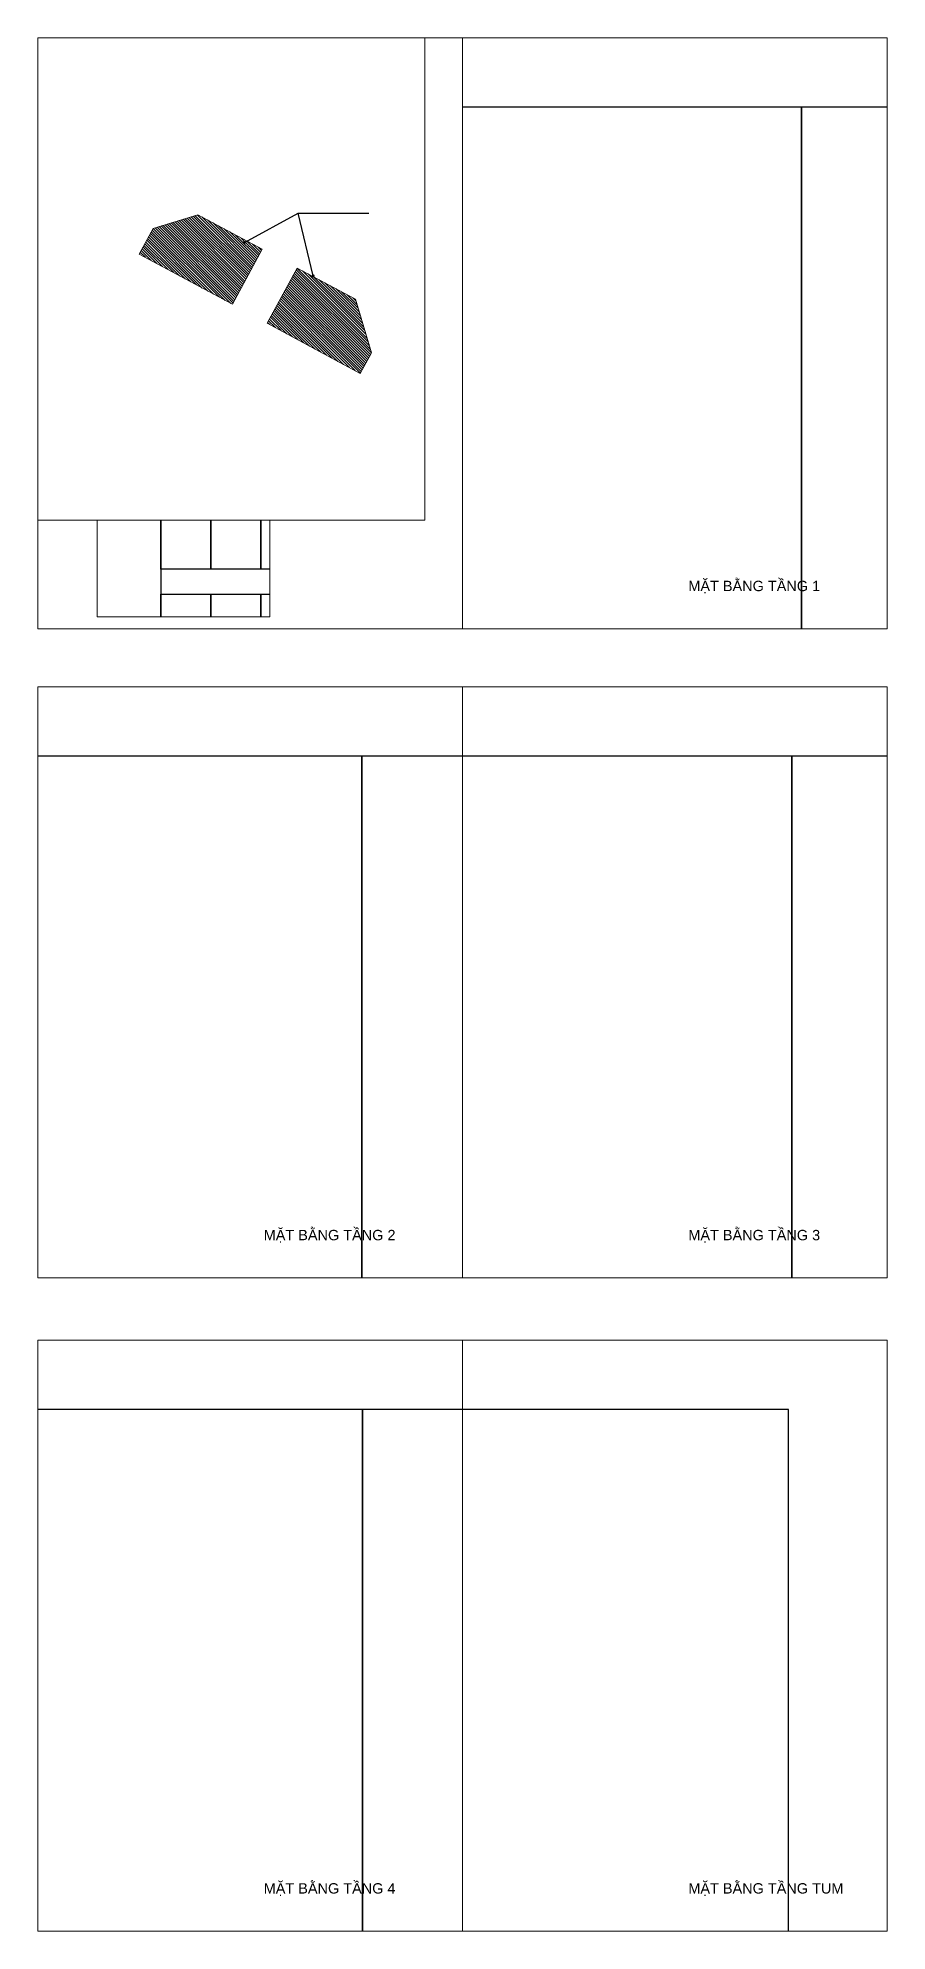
# Paper-space layout 'M28' of a CAD drawing. Header units: millimetres. Extents: x -299 to 929, y -16 to 624.
# Drawn here: x -299 to -12, y -16 to 624 of the extents above.
# The model-space entities are those that its viewports show. They can reach past a viewport. Long polylines and large blocks are cut down to what shows.
import ezdxf
from ezdxf.enums import TextEntityAlignment as Align

# ---------------------------------------------------------------- set-up
doc = ezdxf.new("R2010")
doc.units = ezdxf.units.MM
doc.header["$MEASUREMENT"] = 0
doc.layers.add('A-DO DIEN TICH', color=14, linetype='Continuous', lineweight=0, plot=False)
doc.layers.add('A-KY HIEU', color=34, linetype='Continuous', lineweight=20)
doc.layers.add('A-NET THAY', color=125, linetype='Continuous', lineweight=18)
doc.layers.add('A1- MAU 21', color=7, linetype='Continuous', lineweight=5, true_color=0x585858)
doc.layers.add('LUOI GIONG', color=160, linetype='Continuous', plot=False)
doc.styles.add('A1-arial', font='arial.ttf', dxfattribs={"width": 0.8})
doc.styles.get("Standard").update_dxf_attribs({"font": 'arial.ttf'})
doc.dimstyles.get("Standard").update_dxf_attribs({"dimtxt": 200, "dimasz": 0.18, "dimexe": 0.18, "dimexo": 0.0625, "dimgap": 0.09, "dimtad": 0, "dimtih": 1, "dimtoh": 1, "dimdec": 4, "dimzin": 0, "dimdsep": 46, "dimtxsty": 'Standard', "dimcen": 0.09, "dimadec": 0, "dimazin": 0, "dimtfac": 1, "dimtdec": 4, "dimtofl": 0, "dimtmove": 0, "dimatfit": 3, "dimfxl": 1, "dimtolj": 1, "dimtzin": 0, "dimarcsym": 0})

# ---------------------------------------------------------------- blocks, each defined once
blk = doc.blocks.new('Drawing Title - Metric')
at = {"style": 'A1-arial', "flags": 8}
blk.add_attdef('VIEWNAME', text='', height=4, dxfattribs=at).set_placement((25.62, -12.99), align=Align.BOTTOM_LEFT)
blk.add_attdef('VPSCALE', text='', height=2, dxfattribs=at).set_placement((54.7, -14.31), align=Align.TOP_RIGHT)

msp = doc.modelspace()

# ---------------------------------------------------------------- linework, layer by layer
at = {"layer": 'LUOI GIONG'}
for points in [[(145697, -1050000), (-100000, -1050000), (-100000, -1112500), (145697, -1112500)], [(-29303, -1050000), (20697, -1050000), (20697, -1112500), (-29303, -1112500)], [(20697, -1050000), (45697, -1050000), (45697, -1075000), (20697, -1075000)], [(45697, -1050000), (70697, -1050000), (70697, -1075000), (45697, -1075000)], [(70697, -1050000), (95697, -1050000), (95697, -1075000), (70697, -1075000)], [(120697, -1075000), (145697, -1075000), (145697, -1050000), (120697, -1050000)], [(145697, -1075000), (170697, -1075000), (170697, -1050000), (145697, -1050000)], [(170697, -1075000), (195697, -1075000), (195697, -1050000), (170697, -1050000)], [(195697, -1075000), (220697, -1075000), (220697, -1050000), (195697, -1050000)], [(220697, -1075000), (245697, -1075000), (245697, -1050000), (220697, -1050000)], [(20697, -1087500), (45697, -1087500), (45697, -1112500), (20697, -1112500)], [(45697, -1087500), (70697, -1087500), (70697, -1112500), (45697, -1112500)], [(70697, -1087500), (95697, -1087500), (95697, -1112500), (70697, -1112500)]]:
    msp.add_lwpolyline(points, close=True, dxfattribs=at)

psp = doc.layouts.new('M28')

# ---------------------------------------------------------------- hatches: boundary and pattern name
at = {"layer": 'A1- MAU 21'}
h = psp.add_hatch(dxfattribs=at)
h.set_pattern_fill('ANSI31', color=256, scale=5, angle=90)
h.set_pattern_definition([(135, (335.5732, 781.4306), (-0.44194174, -0.44194174), [])])
h.paths.add_polyline_path([(-264.46, 550.56), (-259.78, 559.23), (-244.63, 563.78), (-222.95, 552.17), (-233.02, 533.57)])
h = psp.add_hatch(dxfattribs=at)
h.set_pattern_fill('ANSI31', color=256, scale=5, angle=90)
h.set_pattern_definition([(135, (335.40394, 781.4739), (-0.44194174, -0.44194174), [])])
h.paths.add_polyline_path([(-189.78, 510.21), (-186.04, 517.15), (-191.45, 535.33), (-211.16, 545.83), (-221.23, 527.2)])

# ---------------------------------------------------------------- linework, layer by layer
at = {"layer": 'A-DO DIEN TICH'}
for points in [[(-298.76, 623.6), (-11.7, 623.6), (-11.7, 423.94), (-298.76, 423.94)], [(-264.46, 550.56), (-259.78, 559.23), (-244.63, 563.78), (-222.95, 552.17), (-233.02, 533.57)], [(-189.78, 510.21), (-186.04, 517.15), (-191.45, 535.33), (-211.16, 545.83), (-221.23, 527.2)], [(-298.76, 404.27), (-11.7, 404.27), (-11.7, 204.61), (-298.76, 204.61)], [(-298.76, 183.5), (-11.7, 183.5), (-11.7, -16.16), (-298.76, -16.16)]]:
    psp.add_lwpolyline(points, close=True, dxfattribs=at)

# ---------------------------------------------------------------- block references
at = {"layer": 'A-KY HIEU'}
ref = psp.add_blockref('Drawing Title - Metric', (-101.3, 446.95), dxfattribs=dict(at, xscale=0.875, yscale=0.875, zscale=0.875))
ref.add_attrib('VIEWNAME', 'MẶT BẰNG TẦNG 1', dxfattribs={"layer": '0', "height": 3.5, "style": 'A1-arial', "flags": 8}).set_placement((-78.89, 435.59), align=Align.BOTTOM_LEFT)
ref = psp.add_blockref('Drawing Title - Metric', (-244.83, 227.62), dxfattribs=dict(at, xscale=0.875, yscale=0.875, zscale=0.875))
ref.add_attrib('VIEWNAME', 'MẶT BẰNG TẦNG 2', dxfattribs={"layer": '0', "height": 3.5, "style": 'A1-arial', "flags": 8}).set_placement((-222.42, 216.25), align=Align.BOTTOM_LEFT)
ref = psp.add_blockref('Drawing Title - Metric', (-101.3, 227.62), dxfattribs=dict(at, xscale=0.875, yscale=0.875, zscale=0.875))
ref.add_attrib('VIEWNAME', 'MẶT BẰNG TẦNG 3', dxfattribs={"layer": '0', "height": 3.5, "style": 'A1-arial', "flags": 8}).set_placement((-78.89, 216.25), align=Align.BOTTOM_LEFT)
ref = psp.add_blockref('Drawing Title - Metric', (-244.83, 6.86), dxfattribs=dict(at, xscale=0.875, yscale=0.875, zscale=0.875))
ref.add_attrib('VIEWNAME', 'MẶT BẰNG TẦNG 4', dxfattribs={"layer": '0', "height": 3.5, "style": 'A1-arial', "flags": 8}).set_placement((-222.42, -4.51), align=Align.BOTTOM_LEFT)
ref = psp.add_blockref('Drawing Title - Metric', (-101.3, 6.86), dxfattribs=dict(at, xscale=0.875, yscale=0.875, zscale=0.875))
ref.add_attrib('VIEWNAME', 'MẶT BẰNG TẦNG TUM', dxfattribs={"layer": '0', "height": 3.5, "style": 'A1-arial', "flags": 8}).set_placement((-78.89, -4.51), align=Align.BOTTOM_LEFT)

# ---------------------------------------------------------------- leaders
at = {"layer": 'A-KY HIEU', "ltscale": 5}
for points in [[(-228.95, 554.48), (-210.73, 564.38), (-186.91, 564.38)], [(-205.7, 543.16), (-210.73, 564.38), (-186.91, 564.38)]]:
    psp.add_leader(points, dimstyle='Standard', override={"dimscale": 0.01, "dimasz": 100, "dimgap": 0.06, "dimtad": 0, "dimldrblk": 'Dot'}, dxfattribs=at)

# ---------------------------------------------------------------- viewports
at = {"layer": 'A-NET THAY'}
psp.add_viewport(center=(-233.36, 542.11), size=(130.8, 162.973), view_center_point=(2211344.43, 4003045.61), view_height=18118.68, dxfattribs=at)
for center, size, view_center_point, view_height, status in [((-83.46, 523.77), (143.53, 199.662), (140349, -1059554.37), 24957.848, 3), ((-249.56, 444.29), (58.35, 32.6707), (31949.35, -1074712.95), 48292.0511, 4), ((-226.99, 304.44), (143.53, 199.662), (165980.07, -1059554.37), 24957.855, 6), ((-83.46, 304.44), (143.53, 199.662), (190748.12, -1059554.37), 24957.855, 5), ((-226.99, 83.67), (143.53, 199.662), (215955.19, -1059554.36), 24957.894, 8), ((-83.46, 83.67), (143.53, 199.662), (240896.01, -1059554.36), 24957.894, 7)]:
    psp.add_viewport(center=center, size=size, view_center_point=view_center_point, view_height=view_height, status=status, dxfattribs=at)

doc.saveas('drawing.dxf')
